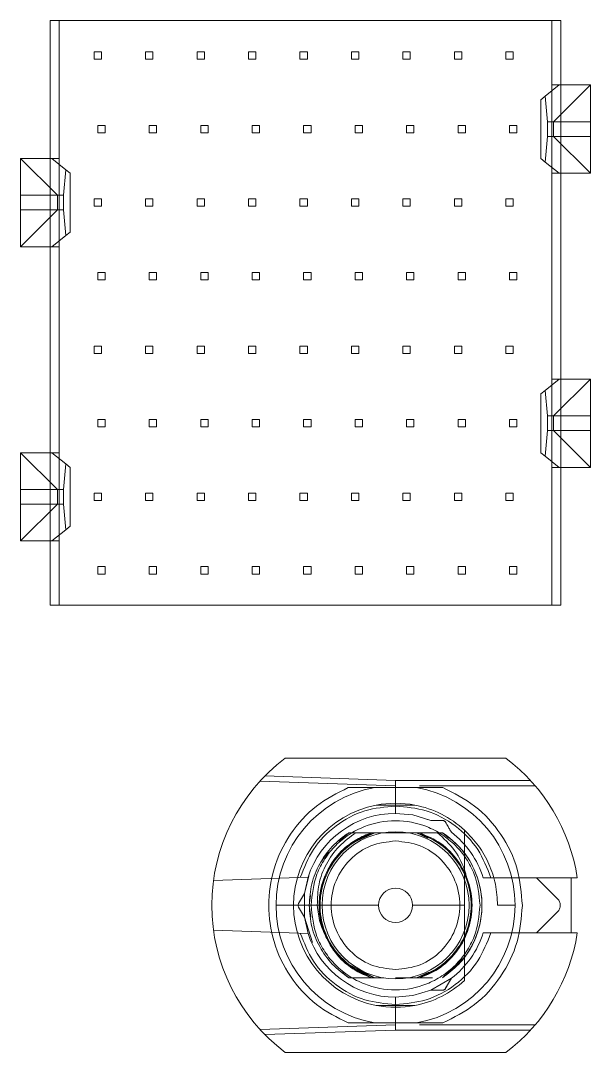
# Model space of a CAD drawing. Header units: millimetres. Extents: x -84 to 500, y -79 to 331.
# Drawn here: x 51.14 to 66.64, y 102.2 to 130.26 of the extents above; entities that cross this region are included whole.
import ezdxf
from ezdxf.lldxf.tags import DXFTag

# ---------------------------------------------------------------- set-up
doc = ezdxf.new("R2010")
doc.units = ezdxf.units.MM
tags = doc.linetypes.add('HIDDEN', pattern=[1.905, 1.27, -0.635]).pattern_tags.tags
tags[6:7] = [DXFTag(74, 4), DXFTag(75, 0), DXFTag(340, '0'), DXFTag(46, 1.0), DXFTag(50, 0.0), DXFTag(44, 0.0), DXFTag(45, 0.0)]
tags[4:5] = [DXFTag(74, 4), DXFTag(75, 0), DXFTag(340, '0'), DXFTag(46, 1.0), DXFTag(50, 0.0), DXFTag(44, 0.0), DXFTag(45, 0.0)]

msp = doc.modelspace()

# ---------------------------------------------------------------- linework, layer by layer
at = {"color": 7, "linetype": 'Continuous', "lineweight": 15}
for p, q in [((51.94, 130.26), (51.94, 126.51)), ((52.19, 130.26), (51.94, 130.26)), ((52.19, 130.26), (52.19, 126.51)), ((65.59, 130.26), (52.19, 130.26)), ((65.59, 128.51), (65.59, 130.26)), ((65.84, 130.26), (65.59, 130.26)), ((65.84, 130.26), (65.84, 128.51)), ((65.79, 128.51), (65.409, 128.205)), ((65.59, 128.51), (65.79, 128.51)), ((66.64, 128.51), (65.64, 127.51)), ((65.79, 128.51), (66.64, 128.51)), ((66.64, 128.51), (66.64, 127.51)), ((65.29, 128.11), (65.409, 128.205)), ((65.29, 126.51), (65.29, 128.11)), ((65.409, 128.205), (65.47, 127.51)), ((65.47, 127.51), (65.47, 127.11)), ((65.64, 127.51), (65.47, 127.51)), ((65.64, 127.11), (65.64, 127.51)), ((66.64, 127.51), (65.64, 127.51)), ((66.64, 127.51), (66.64, 127.11)), ((65.47, 127.11), (65.409, 126.415)), ((65.47, 127.11), (65.64, 127.11)), ((65.64, 127.11), (66.64, 126.11)), ((65.64, 127.11), (66.64, 127.11)), ((66.64, 127.11), (66.64, 126.11)), ((51.14, 126.51), (51.99, 126.51)), ((52.14, 125.51), (51.14, 126.51)), ((51.14, 125.51), (51.14, 126.51)), ((52.371, 126.205), (51.99, 126.51)), ((51.99, 126.51), (52.19, 126.51)), ((65.409, 126.415), (65.29, 126.51)), ((65.409, 126.415), (65.79, 126.11)), ((52.31, 125.51), (52.371, 126.205)), ((52.371, 126.205), (52.49, 126.11)), ((52.49, 126.11), (52.49, 124.51)), ((65.59, 120.51), (65.59, 126.11)), ((65.79, 126.11), (65.59, 126.11)), ((66.64, 126.11), (65.79, 126.11)), ((65.84, 126.11), (65.84, 120.51)), ((51.14, 125.11), (51.14, 125.51)), ((52.14, 125.51), (51.14, 125.51)), ((52.14, 125.51), (52.14, 125.11)), ((52.31, 125.51), (52.14, 125.51)), ((52.31, 125.11), (52.31, 125.51)), ((51.14, 124.11), (52.14, 125.11)), ((51.14, 125.11), (52.14, 125.11)), ((51.14, 124.11), (51.14, 125.11)), ((52.14, 125.11), (52.31, 125.11)), ((52.371, 124.415), (52.31, 125.11)), ((52.371, 124.415), (51.99, 124.11)), ((52.49, 124.51), (52.371, 124.415)), ((51.99, 124.11), (51.14, 124.11)), ((51.94, 118.51), (51.94, 124.11)), ((52.19, 124.11), (51.99, 124.11)), ((52.19, 124.11), (52.19, 118.51)), ((65.79, 120.51), (65.409, 120.205)), ((65.59, 120.51), (65.79, 120.51)), ((66.64, 120.51), (65.64, 119.51)), ((65.79, 120.51), (66.64, 120.51)), ((66.64, 120.51), (66.64, 119.51)), ((65.29, 120.11), (65.409, 120.205)), ((65.29, 118.51), (65.29, 120.11)), ((65.409, 120.205), (65.47, 119.51)), ((65.47, 119.51), (65.47, 119.11)), ((65.64, 119.51), (65.47, 119.51)), ((65.64, 119.11), (65.64, 119.51)), ((66.64, 119.51), (65.64, 119.51)), ((66.64, 119.51), (66.64, 119.11)), ((65.47, 119.11), (65.409, 118.415)), ((65.47, 119.11), (65.64, 119.11)), ((65.64, 119.11), (66.64, 119.11)), ((65.64, 119.11), (66.64, 118.11)), ((66.64, 119.11), (66.64, 118.11)), ((52.14, 117.51), (51.14, 118.51)), ((51.14, 117.51), (51.14, 118.51)), ((51.14, 118.51), (51.99, 118.51)), ((51.99, 118.51), (52.371, 118.205)), ((51.99, 118.51), (52.19, 118.51)), ((65.409, 118.415), (65.29, 118.51)), ((65.79, 118.11), (65.409, 118.415)), ((52.31, 117.51), (52.371, 118.205)), ((52.371, 118.205), (52.49, 118.11)), ((52.49, 118.11), (52.49, 116.51)), ((65.59, 114.36), (65.59, 118.11)), ((65.79, 118.11), (65.59, 118.11)), ((66.64, 118.11), (65.79, 118.11)), ((65.84, 118.11), (65.84, 114.36)), ((51.14, 117.11), (51.14, 117.51)), ((52.14, 117.51), (51.14, 117.51)), ((52.31, 117.51), (52.14, 117.51)), ((52.14, 117.51), (52.14, 117.11)), ((52.31, 117.11), (52.31, 117.51)), ((51.14, 116.11), (52.14, 117.11)), ((51.14, 116.11), (51.14, 117.11)), ((51.14, 117.11), (52.14, 117.11)), ((52.14, 117.11), (52.31, 117.11)), ((52.371, 116.415), (52.31, 117.11)), ((52.49, 116.51), (52.371, 116.415)), ((51.99, 116.11), (52.371, 116.415)), ((51.99, 116.11), (51.14, 116.11)), ((51.94, 114.36), (51.94, 116.11)), ((52.19, 116.11), (51.99, 116.11)), ((52.19, 116.11), (52.19, 114.36)), ((51.94, 114.36), (52.19, 114.36)), ((52.19, 114.36), (65.59, 114.36)), ((65.84, 114.36), (65.59, 114.36)), ((64.34, 110.2), (58.34, 110.2)), ((66.283, 106.95), (66.115, 106.95)), ((66.115, 105.45), (66.115, 106.95)), ((58.565, 106.2), (58.09, 106.2)), ((58.565, 106.2), (60.875, 106.2)), ((61.805, 106.2), (63.215, 106.2)), ((64.59, 106.2), (64.115, 106.2)), ((66.283, 105.45), (66.115, 105.45)), ((58.34, 102.2), (64.34, 102.2))]:
    msp.add_line(p, q, dxfattribs=at)
at = {"color": 7, "linetype": 'HIDDEN', "lineweight": 0}
for p, q in [((53.14, 129.41), (53.14, 129.21)), ((53.14, 129.41), (53.34, 129.41)), ((53.34, 129.41), (53.34, 129.21)), ((54.54, 129.41), (54.54, 129.21)), ((54.54, 129.41), (54.74, 129.41)), ((54.74, 129.41), (54.74, 129.21)), ((55.94, 129.41), (55.94, 129.21)), ((55.94, 129.41), (56.14, 129.41)), ((56.14, 129.41), (56.14, 129.21)), ((57.34, 129.41), (57.34, 129.21)), ((57.34, 129.41), (57.54, 129.41)), ((57.54, 129.41), (57.54, 129.21)), ((58.74, 129.41), (58.74, 129.21)), ((58.74, 129.41), (58.94, 129.41)), ((58.94, 129.41), (58.94, 129.21)), ((60.14, 129.41), (60.14, 129.21)), ((60.14, 129.41), (60.34, 129.41)), ((60.34, 129.41), (60.34, 129.21)), ((61.54, 129.41), (61.54, 129.21)), ((61.54, 129.41), (61.74, 129.41)), ((61.74, 129.41), (61.74, 129.21)), ((62.94, 129.41), (62.94, 129.21)), ((62.94, 129.41), (63.14, 129.41)), ((63.14, 129.41), (63.14, 129.21)), ((64.34, 129.41), (64.54, 129.41)), ((64.34, 129.41), (64.34, 129.21)), ((64.54, 129.41), (64.54, 129.21)), ((53.34, 129.21), (53.14, 129.21)), ((54.74, 129.21), (54.54, 129.21)), ((56.14, 129.21), (55.94, 129.21)), ((57.54, 129.21), (57.34, 129.21)), ((58.94, 129.21), (58.74, 129.21)), ((60.34, 129.21), (60.14, 129.21)), ((61.74, 129.21), (61.54, 129.21)), ((63.14, 129.21), (62.94, 129.21)), ((64.54, 129.21), (64.34, 129.21)), ((65.59, 126.11), (65.59, 128.51)), ((65.84, 128.51), (65.84, 126.11)), ((53.24, 127.21), (53.24, 127.41)), ((53.24, 127.41), (53.44, 127.41)), ((53.44, 127.41), (53.44, 127.21)), ((54.64, 127.21), (54.64, 127.41)), ((54.64, 127.41), (54.84, 127.41)), ((54.84, 127.41), (54.84, 127.21)), ((56.04, 127.41), (56.24, 127.41)), ((56.04, 127.21), (56.04, 127.41)), ((56.24, 127.41), (56.24, 127.21)), ((57.44, 127.41), (57.64, 127.41)), ((57.44, 127.21), (57.44, 127.41)), ((57.64, 127.41), (57.64, 127.21)), ((58.84, 127.21), (58.84, 127.41)), ((58.84, 127.41), (59.04, 127.41)), ((59.04, 127.41), (59.04, 127.21)), ((60.24, 127.21), (60.24, 127.41)), ((60.24, 127.41), (60.44, 127.41)), ((60.44, 127.41), (60.44, 127.21)), ((61.64, 127.41), (61.84, 127.41)), ((61.64, 127.21), (61.64, 127.41)), ((61.84, 127.41), (61.84, 127.21)), ((63.04, 127.21), (63.04, 127.41)), ((63.04, 127.41), (63.24, 127.41)), ((63.24, 127.41), (63.24, 127.21)), ((64.44, 127.41), (64.64, 127.41)), ((64.44, 127.21), (64.44, 127.41)), ((64.64, 127.41), (64.64, 127.21)), ((53.24, 127.21), (53.44, 127.21)), ((54.64, 127.21), (54.84, 127.21)), ((56.04, 127.21), (56.24, 127.21)), ((57.44, 127.21), (57.64, 127.21)), ((58.84, 127.21), (59.04, 127.21)), ((60.24, 127.21), (60.44, 127.21)), ((61.64, 127.21), (61.84, 127.21)), ((63.04, 127.21), (63.24, 127.21)), ((64.44, 127.21), (64.64, 127.21)), ((51.94, 124.11), (51.94, 126.51)), ((52.19, 124.11), (52.19, 126.51)), ((53.14, 125.41), (53.34, 125.41)), ((53.14, 125.41), (53.14, 125.21)), ((53.34, 125.21), (53.14, 125.21)), ((53.34, 125.41), (53.34, 125.21)), ((54.54, 125.41), (54.54, 125.21)), ((54.54, 125.41), (54.74, 125.41)), ((54.74, 125.21), (54.54, 125.21)), ((54.74, 125.41), (54.74, 125.21)), ((55.94, 125.41), (55.94, 125.21)), ((55.94, 125.41), (56.14, 125.41)), ((56.14, 125.21), (55.94, 125.21)), ((56.14, 125.41), (56.14, 125.21)), ((57.34, 125.41), (57.34, 125.21)), ((57.34, 125.41), (57.54, 125.41)), ((57.54, 125.21), (57.34, 125.21)), ((57.54, 125.41), (57.54, 125.21)), ((58.74, 125.41), (58.74, 125.21)), ((58.74, 125.41), (58.94, 125.41)), ((58.94, 125.21), (58.74, 125.21)), ((58.94, 125.41), (58.94, 125.21)), ((60.14, 125.41), (60.14, 125.21)), ((60.14, 125.41), (60.34, 125.41)), ((60.34, 125.21), (60.14, 125.21)), ((60.34, 125.41), (60.34, 125.21)), ((61.54, 125.41), (61.54, 125.21)), ((61.54, 125.41), (61.74, 125.41)), ((61.74, 125.21), (61.54, 125.21)), ((61.74, 125.41), (61.74, 125.21)), ((62.94, 125.41), (62.94, 125.21)), ((62.94, 125.41), (63.14, 125.41)), ((63.14, 125.21), (62.94, 125.21)), ((63.14, 125.41), (63.14, 125.21)), ((64.34, 125.41), (64.54, 125.41)), ((64.34, 125.41), (64.34, 125.21)), ((64.54, 125.21), (64.34, 125.21)), ((64.54, 125.41), (64.54, 125.21)), ((53.24, 123.41), (53.44, 123.41)), ((53.24, 123.21), (53.24, 123.41)), ((53.24, 123.21), (53.44, 123.21)), ((53.44, 123.41), (53.44, 123.21)), ((54.64, 123.21), (54.64, 123.41)), ((54.64, 123.41), (54.84, 123.41)), ((54.64, 123.21), (54.84, 123.21)), ((54.84, 123.41), (54.84, 123.21)), ((56.04, 123.41), (56.24, 123.41)), ((56.04, 123.21), (56.04, 123.41)), ((56.04, 123.21), (56.24, 123.21)), ((56.24, 123.41), (56.24, 123.21)), ((57.44, 123.21), (57.44, 123.41)), ((57.44, 123.41), (57.64, 123.41)), ((57.44, 123.21), (57.64, 123.21)), ((57.64, 123.41), (57.64, 123.21)), ((58.84, 123.21), (58.84, 123.41)), ((58.84, 123.41), (59.04, 123.41)), ((58.84, 123.21), (59.04, 123.21)), ((59.04, 123.41), (59.04, 123.21)), ((60.24, 123.41), (60.44, 123.41)), ((60.24, 123.21), (60.24, 123.41)), ((60.24, 123.21), (60.44, 123.21)), ((60.44, 123.41), (60.44, 123.21)), ((61.64, 123.41), (61.84, 123.41)), ((61.64, 123.21), (61.64, 123.41)), ((61.64, 123.21), (61.84, 123.21)), ((61.84, 123.41), (61.84, 123.21)), ((63.04, 123.41), (63.24, 123.41)), ((63.04, 123.21), (63.04, 123.41)), ((63.04, 123.21), (63.24, 123.21)), ((63.24, 123.41), (63.24, 123.21)), ((64.44, 123.21), (64.44, 123.41)), ((64.44, 123.41), (64.64, 123.41)), ((64.44, 123.21), (64.64, 123.21)), ((64.64, 123.41), (64.64, 123.21)), ((53.14, 121.41), (53.34, 121.41)), ((53.14, 121.41), (53.14, 121.21)), ((53.34, 121.41), (53.34, 121.21)), ((54.54, 121.41), (54.74, 121.41)), ((54.54, 121.41), (54.54, 121.21)), ((54.74, 121.41), (54.74, 121.21)), ((55.94, 121.41), (56.14, 121.41)), ((55.94, 121.41), (55.94, 121.21)), ((56.14, 121.41), (56.14, 121.21)), ((57.34, 121.41), (57.34, 121.21)), ((57.34, 121.41), (57.54, 121.41)), ((57.54, 121.41), (57.54, 121.21)), ((58.74, 121.41), (58.94, 121.41)), ((58.74, 121.41), (58.74, 121.21)), ((58.94, 121.41), (58.94, 121.21)), ((60.14, 121.41), (60.14, 121.21)), ((60.14, 121.41), (60.34, 121.41)), ((60.34, 121.41), (60.34, 121.21)), ((61.54, 121.41), (61.74, 121.41)), ((61.54, 121.41), (61.54, 121.21)), ((61.74, 121.41), (61.74, 121.21)), ((62.94, 121.41), (63.14, 121.41)), ((62.94, 121.41), (62.94, 121.21)), ((63.14, 121.41), (63.14, 121.21)), ((64.34, 121.41), (64.54, 121.41)), ((64.34, 121.41), (64.34, 121.21)), ((64.54, 121.41), (64.54, 121.21)), ((53.34, 121.21), (53.14, 121.21)), ((54.74, 121.21), (54.54, 121.21)), ((56.14, 121.21), (55.94, 121.21)), ((57.54, 121.21), (57.34, 121.21)), ((58.94, 121.21), (58.74, 121.21)), ((60.34, 121.21), (60.14, 121.21)), ((61.74, 121.21), (61.54, 121.21)), ((63.14, 121.21), (62.94, 121.21)), ((64.54, 121.21), (64.34, 121.21)), ((65.59, 118.11), (65.59, 120.51)), ((65.84, 120.51), (65.84, 118.11)), ((53.24, 119.21), (53.24, 119.41)), ((53.24, 119.41), (53.44, 119.41)), ((53.44, 119.41), (53.44, 119.21)), ((54.64, 119.21), (54.64, 119.41)), ((54.64, 119.41), (54.84, 119.41)), ((54.84, 119.41), (54.84, 119.21)), ((56.04, 119.21), (56.04, 119.41)), ((56.04, 119.41), (56.24, 119.41)), ((56.24, 119.41), (56.24, 119.21)), ((57.44, 119.21), (57.44, 119.41)), ((57.44, 119.41), (57.64, 119.41)), ((57.64, 119.41), (57.64, 119.21)), ((58.84, 119.21), (58.84, 119.41)), ((58.84, 119.41), (59.04, 119.41)), ((59.04, 119.41), (59.04, 119.21)), ((60.24, 119.21), (60.24, 119.41)), ((60.24, 119.41), (60.44, 119.41)), ((60.44, 119.41), (60.44, 119.21)), ((61.64, 119.21), (61.64, 119.41)), ((61.64, 119.41), (61.84, 119.41)), ((61.84, 119.41), (61.84, 119.21)), ((63.04, 119.21), (63.04, 119.41)), ((63.04, 119.41), (63.24, 119.41)), ((63.24, 119.41), (63.24, 119.21)), ((64.44, 119.21), (64.44, 119.41)), ((64.44, 119.41), (64.64, 119.41)), ((64.64, 119.41), (64.64, 119.21)), ((53.24, 119.21), (53.44, 119.21)), ((54.64, 119.21), (54.84, 119.21)), ((56.04, 119.21), (56.24, 119.21)), ((57.44, 119.21), (57.64, 119.21)), ((58.84, 119.21), (59.04, 119.21)), ((60.24, 119.21), (60.44, 119.21)), ((61.64, 119.21), (61.84, 119.21)), ((63.04, 119.21), (63.24, 119.21)), ((64.44, 119.21), (64.64, 119.21)), ((51.94, 116.11), (51.94, 118.51)), ((52.19, 116.11), (52.19, 118.51)), ((53.14, 117.41), (53.34, 117.41)), ((53.14, 117.41), (53.14, 117.21)), ((53.34, 117.41), (53.34, 117.21)), ((54.54, 117.41), (54.54, 117.21)), ((54.54, 117.41), (54.74, 117.41)), ((54.74, 117.41), (54.74, 117.21)), ((55.94, 117.41), (55.94, 117.21)), ((55.94, 117.41), (56.14, 117.41)), ((56.14, 117.41), (56.14, 117.21)), ((57.34, 117.41), (57.34, 117.21)), ((57.34, 117.41), (57.54, 117.41)), ((57.54, 117.41), (57.54, 117.21)), ((58.74, 117.41), (58.74, 117.21)), ((58.74, 117.41), (58.94, 117.41)), ((58.94, 117.41), (58.94, 117.21)), ((60.14, 117.41), (60.14, 117.21)), ((60.14, 117.41), (60.34, 117.41)), ((60.34, 117.41), (60.34, 117.21)), ((61.54, 117.41), (61.54, 117.21)), ((61.54, 117.41), (61.74, 117.41)), ((61.74, 117.41), (61.74, 117.21)), ((62.94, 117.41), (62.94, 117.21)), ((62.94, 117.41), (63.14, 117.41)), ((63.14, 117.41), (63.14, 117.21)), ((64.34, 117.41), (64.34, 117.21)), ((64.34, 117.41), (64.54, 117.41)), ((64.54, 117.41), (64.54, 117.21)), ((53.34, 117.21), (53.14, 117.21)), ((54.74, 117.21), (54.54, 117.21)), ((56.14, 117.21), (55.94, 117.21)), ((57.54, 117.21), (57.34, 117.21)), ((58.94, 117.21), (58.74, 117.21)), ((60.34, 117.21), (60.14, 117.21)), ((61.74, 117.21), (61.54, 117.21)), ((63.14, 117.21), (62.94, 117.21)), ((64.54, 117.21), (64.34, 117.21)), ((53.24, 115.21), (53.24, 115.41)), ((53.24, 115.41), (53.44, 115.41)), ((53.44, 115.41), (53.44, 115.21)), ((54.64, 115.21), (54.64, 115.41)), ((54.64, 115.41), (54.84, 115.41)), ((54.84, 115.41), (54.84, 115.21)), ((56.04, 115.41), (56.24, 115.41)), ((56.04, 115.21), (56.04, 115.41)), ((56.24, 115.41), (56.24, 115.21)), ((57.44, 115.41), (57.64, 115.41)), ((57.44, 115.21), (57.44, 115.41)), ((57.64, 115.41), (57.64, 115.21)), ((58.84, 115.21), (58.84, 115.41)), ((58.84, 115.41), (59.04, 115.41)), ((59.04, 115.41), (59.04, 115.21)), ((60.24, 115.41), (60.44, 115.41)), ((60.24, 115.21), (60.24, 115.41)), ((60.44, 115.41), (60.44, 115.21)), ((61.64, 115.41), (61.84, 115.41)), ((61.64, 115.21), (61.64, 115.41)), ((61.84, 115.41), (61.84, 115.21)), ((63.04, 115.21), (63.04, 115.41)), ((63.04, 115.41), (63.24, 115.41)), ((63.24, 115.41), (63.24, 115.21)), ((64.44, 115.41), (64.64, 115.41)), ((64.44, 115.21), (64.44, 115.41)), ((64.64, 115.41), (64.64, 115.21)), ((53.24, 115.21), (53.44, 115.21)), ((54.64, 115.21), (54.84, 115.21)), ((56.04, 115.21), (56.24, 115.21)), ((57.44, 115.21), (57.64, 115.21)), ((58.84, 115.21), (59.04, 115.21)), ((60.24, 115.21), (60.44, 115.21)), ((61.64, 115.21), (61.84, 115.21)), ((63.04, 115.21), (63.24, 115.21)), ((64.44, 115.21), (64.64, 115.21)), ((57.787, 109.718), (61.34, 109.594)), ((61.34, 109.45), (57.654, 109.579)), ((61.34, 109.45), (61.34, 109.594)), ((61.34, 109.594), (65.011, 109.594)), ((61.34, 109.45), (61.34, 108.9)), ((65.14, 109.45), (61.99, 109.45)), ((61.34, 108.7), (61.34, 108.9)), ((62.3, 108.508), (62.098, 108.566)), ((62.3, 108.508), (62.615, 108.508)), ((60.066, 108.175), (59.793, 107.946)), ((60.689, 108.175), (60.066, 108.175)), ((60.689, 108.175), (60.177, 107.912)), ((60.217, 107.913), (60.774, 108.175)), ((60.774, 108.175), (60.217, 107.913)), ((60.217, 107.913), (60.774, 108.175)), ((60.774, 108.175), (60.217, 107.913)), ((61.025, 108.175), (60.267, 108.175)), ((60.267, 108.175), (60.689, 108.175)), ((61.655, 108.175), (61.025, 108.175)), ((62.614, 108.175), (61.655, 108.175)), ((61.906, 108.175), (62.223, 108.025)), ((62.219, 108.027), (61.906, 108.175)), ((62.341, 108.175), (61.991, 108.175)), ((61.991, 108.175), (62.341, 108.175)), ((62.306, 108.013), (61.991, 108.175)), ((62.792, 108.026), (62.614, 108.175)), ((59.515, 107.657), (59.305, 107.375)), ((56.386, 106.875), (58.96, 106.965)), ((58.98, 107.001), (58.861, 106.523)), ((58.861, 106.523), (58.96, 106.965)), ((63.934, 106.95), (66.115, 106.95)), ((65.175, 106.95), (65.748, 106.377)), ((58.703, 106.25), (58.861, 106.523)), ((58.861, 106.523), (58.861, 105.877)), ((59.023, 106.465), (58.99, 106.2)), ((58.861, 105.877), (58.703, 106.15)), ((58.99, 106.2), (59.031, 105.876)), ((58.99, 106.2), (59.029, 105.89)), ((58.96, 105.435), (58.861, 105.877)), ((58.861, 105.877), (59.081, 105.189)), ((65.748, 106.023), (65.175, 105.45)), ((58.96, 105.435), (56.386, 105.525)), ((66.115, 105.45), (63.934, 105.45)), ((63.229, 104.802), (62.614, 104.225)), ((59.869, 104.39), (60.066, 104.225)), ((60.774, 104.225), (60.069, 104.586)), ((60.175, 104.489), (60.689, 104.225)), ((60.689, 104.225), (60.175, 104.489)), ((60.774, 104.225), (60.242, 104.476)), ((60.242, 104.476), (60.774, 104.225)), ((60.774, 104.225), (60.242, 104.476)), ((60.242, 104.476), (60.774, 104.225)), ((60.242, 104.455), (60.689, 104.225)), ((60.689, 104.225), (60.242, 104.455)), ((60.774, 104.225), (60.304, 104.447)), ((60.304, 104.447), (60.774, 104.225)), ((62.245, 104.385), (61.906, 104.225)), ((61.906, 104.225), (62.245, 104.385)), ((62.563, 104.519), (61.991, 104.225)), ((62.563, 104.519), (61.991, 104.225)), ((62.614, 104.225), (62.85, 104.423)), ((59.927, 104.342), (60.066, 104.225)), ((60.339, 104.225), (60.066, 104.225)), ((60.066, 104.225), (60.689, 104.225)), ((60.774, 104.225), (61.025, 104.225)), ((61.34, 104.225), (61.608, 104.225)), ((61.422, 104.225), (61.655, 104.225)), ((61.655, 104.225), (61.906, 104.225)), ((61.991, 104.225), (62.232, 104.349)), ((62.341, 104.225), (61.991, 104.225)), ((62.3, 103.892), (62.859, 104.214)), ((62.859, 104.214), (62.702, 103.942)), ((61.34, 103.5), (61.34, 103.7)), ((60.816, 103.475), (60.816, 103.475)), ((61.34, 103.5), (61.34, 102.95)), ((57.654, 102.821), (61.34, 102.95)), ((61.34, 102.806), (57.787, 102.682)), ((61.34, 102.95), (61.34, 102.806)), ((65.011, 102.806), (61.34, 102.806)), ((61.99, 102.95), (65.14, 102.95))]:
    msp.add_line(p, q, dxfattribs=at)
at = {"color": 7, "linetype": 'HIDDEN', "lineweight": 0, "flags": 128}
for points in [[(61.34, 108.7), (61.806, 108.656), (62.3, 108.508)], [(60.066, 108.175), (60.066, 108.175)], [(60.066, 108.175), (60.066, 108.175)], [(60.066, 108.175), (60.066, 108.175)], [(60.066, 108.175), (60.066, 108.175)], [(60.066, 108.175), (60.066, 108.175)], [(60.066, 108.175), (60.066, 108.175)], [(60.066, 108.175), (60.066, 108.175)], [(61.025, 108.175), (61.025, 108.175)], [(61.655, 108.175), (61.655, 108.175)], [(62.614, 108.175), (62.614, 108.175)], [(62.614, 108.175), (62.614, 108.175)], [(62.614, 108.175), (62.614, 108.175)], [(62.614, 108.175), (62.614, 108.175)], [(62.614, 108.175), (62.614, 108.175)], [(62.614, 108.175), (62.614, 108.175)], [(62.614, 108.175), (62.614, 108.175)], [(62.614, 108.175), (62.614, 108.175)], [(60.313, 107.979), (60.313, 107.979)], [(59.561, 107.227), (59.561, 107.227)], [(63.269, 106.976), (63.273, 106.947), (63.273, 106.939), (63.273, 106.937), (63.272, 106.936), (63.272, 106.936), (63.272, 106.936), (63.272, 106.936), (63.272, 106.936), (63.272, 106.936), (63.272, 106.936), (63.272, 106.936), (63.272, 106.936), (63.273, 106.936), (63.273, 106.936), (63.273, 106.936), (63.273, 106.936), (63.273, 106.936), (63.273, 106.936), (63.273, 106.936), (63.272, 106.936), (63.272, 106.936), (63.272, 106.936), (63.272, 106.936), (63.272, 106.936), (63.272, 106.936), (63.272, 106.936), (63.272, 106.936), (63.272, 106.936), (63.271, 106.936), (63.271, 106.936), (63.268, 106.939), (63.204, 107.069), (63.117, 107.232)], [(60.066, 104.225), (60.066, 104.225)], [(60.774, 104.225), (60.774, 104.225)], [(60.774, 104.225), (60.774, 104.225)], [(60.774, 104.225), (60.774, 104.225)], [(60.774, 104.225), (60.774, 104.225)], [(60.774, 104.225), (60.774, 104.225)], [(60.774, 104.225), (60.774, 104.225)], [(60.774, 104.225), (60.774, 104.225)], [(60.774, 104.225), (60.774, 104.225)], [(61.906, 104.225), (61.906, 104.225)], [(61.906, 104.225), (61.906, 104.225)], [(61.906, 104.225), (61.906, 104.225)], [(61.906, 104.225), (61.906, 104.225)], [(61.906, 104.225), (61.906, 104.225)], [(62.614, 104.225), (62.614, 104.225)], [(62.3, 103.892), (61.806, 103.744), (61.332, 103.7)]]:
    msp.add_lwpolyline(points, dxfattribs=at)
at = {"color": 7, "linetype": 'HIDDEN', "lineweight": 0}
msp.add_circle((61.34, 106.2), 2, dxfattribs=at)
at = {"color": 7, "linetype": 'Continuous', "lineweight": 15}
for radius, start, end in [(5, 126.8699, 233.1301), (5, 8.6269, 53.1301), (3.25, 100.0633, 180), (3.25, 0, 79.9367), (2.775, 100.8929, 180), (2.775, 79.1067, 100.8938), (2.775, 47.4934, 79.1071), (0.465, 0, 180), (3.25, 180, 259.9367), (2.775, 180, 259.1071), (0.465, 180, 0), (3.25, 280.0633, 0), (5, 306.8699, 351.3731), (2.775, 280.8932, 312.5066), (2.775, 259.1068, 280.8929)]:
    msp.add_arc((61.34, 106.2), radius, start, end, dxfattribs=at)
at = {"color": 7, "linetype": 'HIDDEN', "lineweight": 0}
for radius, start, end in [(2.5, 90, 162.1843), (2.35, 323.5058, 57.1851), (2.5, 17.4576, 52.5798), (2.5, 197.8157, 270), (2.5, 307.4202, 342.5424)]:
    msp.add_arc((61.34, 106.2), radius, start, end, dxfattribs=at)
at = {"color": 7, "linetype": 'Continuous', "lineweight": 15}
for points, knots in [([(60.051, 103), (59.752, 103.151), (59.14, 103.46), (58.438, 104.243), (57.989, 105.183), (57.841, 106.2), (57.989, 107.217), (58.438, 108.157), (59.14, 108.94), (59.752, 109.249), (60.051, 109.4)], [0, 0, 0, 0, 0.122204, 0.25, 0.377796, 0.5, 0.622204, 0.75, 0.877796, 1, 1, 1, 1]), ([(60.772, 109.4), (60.772, 109.4), (60.77, 109.4), (60.759, 109.4), (60.715, 109.4), (60.519, 109.4), (60.285, 109.4), (60.089, 109.4), (60.051, 109.4)], [0, 0, 0, 0, 0.016929, 0.039301, 0.081695, 0.236198, 0.852157, 1, 1, 1, 1]), ([(61.908, 109.4), (61.732, 109.4), (61.38, 109.4), (60.986, 109.4), (60.794, 109.4), (60.772, 109.4)], [0, 0, 0, 0, 0.4691002, 0.9396132, 1, 1, 1, 1]), ([(62.629, 109.4), (62.495, 109.4), (62.321, 109.4), (62.127, 109.4), (62.046, 109.4), (61.992, 109.4), (61.953, 109.4), (61.926, 109.4), (61.912, 109.4), (61.908, 109.4), (61.908, 109.4), (61.908, 109.4)], [0, 0, 0, 0, 0.52193, 0.674707, 0.779637, 0.851731, 0.901665, 0.954566, 0.975881, 0.993094, 1, 1, 1, 1]), ([(62.629, 109.4), (62.929, 109.249), (63.542, 108.94), (64.24, 108.155), (64.706, 107.213), (64.762, 106.529), (64.79, 106.194)], [0, 0, 0, 0, 0.24439, 0.5, 0.75561, 1, 1, 1, 1]), ([(61.864, 108.925), (61.574, 108.925), (61.221, 108.925), (60.877, 108.925), (60.816, 108.925)], [0, 0, 0, 0, 0.821497, 1, 1, 1, 1]), ([(63.215, 106.2), (63.215, 106.395), (63.215, 106.899), (63.215, 107.581), (63.215, 108.03), (63.215, 108.246)], [0, 0, 0, 0, 0.246526, 0.63814, 1, 1, 1, 1]), ([(64.115, 106.2), (64.104, 106.392), (64.081, 106.775), (63.896, 107.324), (63.616, 107.832), (63.349, 108.108), (63.215, 108.246)], [0, 0, 0, 0, 0.25, 0.5, 0.75, 1, 1, 1, 1]), ([(64.79, 106.194), (64.761, 105.86), (64.703, 105.178), (64.237, 104.241), (63.54, 103.459), (62.928, 103.151), (62.629, 103)], [0, 0, 0, 0, 0.244424, 0.5, 0.755576, 1, 1, 1, 1]), ([(63.215, 104.154), (63.215, 104.592), (63.215, 105.195), (63.215, 105.984), (63.215, 106.2)], [0, 0, 0, 0, 0.725757, 1, 1, 1, 1]), ([(60.816, 103.475), (61.106, 103.475), (61.459, 103.475), (61.803, 103.475), (61.864, 103.475)], [0, 0, 0, 0, 0.821486, 1, 1, 1, 1]), ([(60.772, 103), (60.772, 103), (60.77, 103), (60.759, 103), (60.715, 103), (60.519, 103), (60.285, 103), (60.089, 103), (60.051, 103)], [0, 0, 0, 0, 0.0169294, 0.0393005, 0.081695, 0.2361978, 0.8521567, 1, 1, 1, 1]), ([(61.908, 103), (61.732, 103), (61.38, 103), (60.986, 103), (60.794, 103), (60.772, 103)], [0, 0, 0, 0, 0.4691, 0.939613, 1, 1, 1, 1]), ([(62.629, 103), (62.495, 103), (62.321, 103), (62.127, 103), (62.046, 103), (61.992, 103), (61.953, 103), (61.926, 103), (61.912, 103), (61.908, 103), (61.908, 103), (61.908, 103)], [0, 0, 0, 0, 0.5219302, 0.6747067, 0.7796367, 0.8517307, 0.9016652, 0.9545658, 0.9758811, 0.9930943, 1, 1, 1, 1])]:
    msp.add_open_spline(points, degree=3, knots=knots, dxfattribs=at)
at = {"color": 7, "linetype": 'HIDDEN', "lineweight": 0}
for points, knots in [([(61.34, 108.9), (61.058, 108.874), (60.479, 108.822), (59.694, 108.396), (59.065, 107.762), (58.852, 107.221), (58.748, 106.958)], [0, 0, 0, 0, 0.243423, 0.5, 0.756577, 1, 1, 1, 1]), ([(61.34, 108.9), (61.623, 108.874), (62.203, 108.821), (62.989, 108.393), (63.618, 107.757), (63.83, 107.214), (63.934, 106.95)], [0, 0, 0, 0, 0.243392, 0.5, 0.756608, 1, 1, 1, 1]), ([(59.04, 106.2), (59.071, 106.489), (59.119, 106.936), (59.405, 107.472), (59.702, 107.837), (60.068, 108.136), (60.604, 108.414), (61.34, 108.556), (62.076, 108.414), (62.612, 108.137), (62.978, 107.838), (63.275, 107.472), (63.561, 106.936), (63.609, 106.489), (63.64, 106.2)], [0, 0, 0, 0, 0.119721, 0.184824, 0.25, 0.315102, 0.380279, 0.5, 0.619721, 0.684824, 0.75, 0.815102, 0.880279, 1, 1, 1, 1]), ([(62.615, 108.508), (62.533, 108.508), (62.425, 108.508), (62.328, 108.508), (62.303, 108.508), (62.301, 108.508), (62.3, 108.508)], [0, 0, 0, 0, 0.638677, 0.843739, 0.924999, 1, 1, 1, 1]), ([(62.615, 108.508), (62.624, 108.508), (62.641, 108.506), (62.666, 108.496), (62.687, 108.48), (62.697, 108.466), (62.702, 108.458)], [0, 0, 0, 0, 0.250801, 0.5, 0.7492, 1, 1, 1, 1]), ([(62.702, 108.458), (62.698, 108.465), (62.692, 108.474), (62.678, 108.486), (62.671, 108.491), (62.666, 108.495), (62.66, 108.498), (62.651, 108.502), (62.633, 108.508), (62.623, 108.508), (62.615, 108.508)], [0, 0, 0, 0, 0.300148, 0.406676, 0.452606, 0.495873, 0.540099, 0.586724, 0.694539, 1, 1, 1, 1]), ([(62.859, 108.186), (62.859, 108.187), (62.857, 108.189), (62.845, 108.21), (62.815, 108.262), (62.765, 108.349), (62.724, 108.42), (62.702, 108.458)], [0, 0, 0, 0, 0.074114, 0.154923, 0.35991, 0.65372, 1, 1, 1, 1]), ([(60.267, 108.175), (60.104, 108.058), (59.781, 107.825), (59.44, 107.332), (59.226, 106.781), (59.216, 106.393), (59.211, 106.2)], [0, 0, 0, 0, 0.255054, 0.506739, 0.755054, 1, 1, 1, 1]), ([(60.689, 108.175), (60.552, 108.12), (60.277, 108.011), (59.921, 107.741), (59.627, 107.407), (59.411, 107.018), (59.282, 106.592), (59.246, 106.149), (59.3, 105.706), (59.412, 105.432), (59.468, 105.295)], [0, 0, 0, 0, 0.125, 0.25, 0.375, 0.5, 0.625, 0.75, 0.875, 1, 1, 1, 1]), ([(60.689, 104.225), (60.489, 104.312), (60.089, 104.485), (59.628, 104.963), (59.329, 105.548), (59.226, 106.2), (59.329, 106.852), (59.628, 107.436), (60.089, 107.915), (60.489, 108.088), (60.689, 108.175)], [0, 0, 0, 0, 0.125, 0.25, 0.375, 0.5, 0.625, 0.75, 0.875, 1, 1, 1, 1]), ([(60.069, 104.586), (59.93, 104.714), (59.654, 104.97), (59.39, 105.479), (59.266, 106.033), (59.299, 106.601), (59.484, 107.14), (59.808, 107.605), (60.244, 107.976), (60.598, 108.109), (60.774, 108.175)], [0, 0, 0, 0, 0.125, 0.25, 0.375001, 0.500001, 0.625001, 0.750001, 0.875, 1, 1, 1, 1]), ([(60.774, 108.175), (60.567, 108.094), (60.153, 107.932), (59.671, 107.456), (59.357, 106.864), (59.25, 106.2), (59.357, 105.536), (59.671, 104.944), (60.153, 104.468), (60.567, 104.306), (60.774, 104.225)], [0, 0, 0, 0, 0.125, 0.2499999, 0.3749999, 0.5, 0.625, 0.7499999, 0.8749999, 1, 1, 1, 1]), ([(60.774, 108.175), (60.774, 108.175), (60.773, 108.175), (60.766, 108.175), (60.739, 108.175), (60.711, 108.175), (60.689, 108.175)], [0, 0, 0, 0, 0.068863, 0.145381, 0.344814, 1, 1, 1, 1]), ([(60.774, 108.175), (60.774, 108.175), (60.773, 108.175), (60.766, 108.175), (60.739, 108.175), (60.711, 108.175), (60.689, 108.175)], [0, 0, 0, 0, 0.068947, 0.145569, 0.345136, 1, 1, 1, 1]), ([(60.689, 108.175), (60.711, 108.175), (60.739, 108.175), (60.766, 108.175), (60.773, 108.175), (60.774, 108.175), (60.774, 108.175)], [0, 0, 0, 0, 0.6595874, 0.8554208, 0.9305688, 1, 1, 1, 1]), ([(61.991, 108.175), (61.969, 108.175), (61.941, 108.175), (61.914, 108.175), (61.907, 108.175), (61.906, 108.175), (61.906, 108.175)], [0, 0, 0, 0, 0.6593264, 0.8552765, 0.9305099, 1, 1, 1, 1]), ([(61.906, 108.175), (61.906, 108.175), (61.907, 108.175), (61.914, 108.175), (61.941, 108.175), (61.969, 108.175), (61.991, 108.175)], [0, 0, 0, 0, 0.06884, 0.145314, 0.344679, 1, 1, 1, 1]), ([(61.991, 108.175), (61.969, 108.175), (61.941, 108.175), (61.914, 108.175), (61.907, 108.175), (61.906, 108.175), (61.906, 108.175)], [0, 0, 0, 0, 0.659561, 0.855379, 0.930537, 1, 1, 1, 1]), ([(61.906, 108.175), (62.113, 108.094), (62.527, 107.932), (63.009, 107.456), (63.323, 106.864), (63.43, 106.2), (63.323, 105.536), (63.009, 104.944), (62.527, 104.468), (62.113, 104.306), (61.906, 104.225)], [0, 0, 0, 0, 0.1249999, 0.2499999, 0.375, 0.5000001, 0.625, 0.75, 0.8750001, 1, 1, 1, 1]), ([(61.906, 104.225), (62.113, 104.306), (62.527, 104.468), (63.009, 104.944), (63.323, 105.536), (63.43, 106.2), (63.323, 106.864), (63.009, 107.456), (62.527, 107.932), (62.113, 108.094), (61.906, 108.175)], [0, 0, 0, 0, 0.125, 0.25, 0.375, 0.5, 0.625, 0.75, 0.875, 1, 1, 1, 1]), ([(61.906, 108.175), (62.113, 108.094), (62.527, 107.932), (63.009, 107.456), (63.323, 106.864), (63.43, 106.2), (63.323, 105.536), (63.009, 104.944), (62.527, 104.468), (62.113, 104.306), (61.906, 104.225)], [0, 0, 0, 0, 0.125, 0.25, 0.375, 0.5, 0.625, 0.75, 0.875, 1, 1, 1, 1]), ([(61.906, 104.225), (62.113, 104.306), (62.527, 104.468), (63.009, 104.944), (63.323, 105.536), (63.43, 106.2), (63.323, 106.864), (63.009, 107.456), (62.527, 107.932), (62.113, 108.094), (61.906, 108.175)], [0, 0, 0, 0, 0.125, 0.25, 0.375, 0.5, 0.625, 0.75, 0.875, 1, 1, 1, 1]), ([(61.906, 108.175), (62.113, 108.094), (62.527, 107.932), (63.009, 107.456), (63.323, 106.864), (63.43, 106.2), (63.323, 105.536), (63.009, 104.944), (62.527, 104.468), (62.113, 104.306), (61.906, 104.225)], [0, 0, 0, 0, 0.125, 0.25, 0.375, 0.5, 0.625, 0.75, 0.875, 1, 1, 1, 1]), ([(61.906, 104.225), (62.113, 104.306), (62.527, 104.468), (63.009, 104.944), (63.323, 105.536), (63.43, 106.2), (63.323, 106.864), (63.009, 107.456), (62.527, 107.932), (62.113, 108.094), (61.906, 108.175)], [0, 0, 0, 0, 0.1250001, 0.2500002, 0.3750001, 0.5, 0.625, 0.7499999, 0.8749999, 1, 1, 1, 1]), ([(62.715, 104.67), (62.825, 104.769), (63.095, 105.013), (63.348, 105.552), (63.455, 106.199), (63.351, 106.852), (63.052, 107.436), (62.591, 107.915), (62.191, 108.088), (61.991, 108.175)], [0, 0, 0, 0, 0.101378, 0.251148, 0.400918, 0.550689, 0.700459, 0.85023, 1, 1, 1, 1]), ([(61.991, 108.175), (62.191, 108.088), (62.591, 107.915), (63.052, 107.436), (63.351, 106.852), (63.455, 106.199), (63.347, 105.553), (63.113, 105.04), (62.868, 104.816), (62.784, 104.739)], [0, 0, 0, 0, 0.153218, 0.306436, 0.459655, 0.612873, 0.766091, 0.919309, 1, 1, 1, 1]), ([(61.991, 104.225), (62.191, 104.312), (62.591, 104.485), (63.052, 104.963), (63.351, 105.548), (63.454, 106.2), (63.351, 106.852), (63.052, 107.436), (62.591, 107.915), (62.191, 108.088), (61.991, 108.175)], [0, 0, 0, 0, 0.125, 0.25, 0.375, 0.5, 0.625, 0.75, 0.875, 1, 1, 1, 1]), ([(61.991, 108.175), (62.191, 108.088), (62.591, 107.915), (63.052, 107.436), (63.351, 106.852), (63.455, 106.199), (63.348, 105.552), (63.093, 105.009), (62.818, 104.762), (62.705, 104.66)], [0, 0, 0, 0, 0.149287, 0.298575, 0.447862, 0.59715, 0.746437, 0.895724, 1, 1, 1, 1]), ([(63.025, 104.981), (63.136, 105.169), (63.358, 105.544), (63.452, 106.201), (63.352, 106.851), (63.052, 107.437), (62.591, 107.915), (62.191, 108.088), (61.991, 108.175)], [0, 0, 0, 0, 0.166667, 0.333333, 0.5, 0.666667, 0.833333, 1, 1, 1, 1]), ([(61.991, 108.175), (62.191, 108.088), (62.591, 107.915), (63.052, 107.436), (63.351, 106.852), (63.454, 106.199), (63.349, 105.551), (63.068, 104.969), (62.755, 104.692), (62.605, 104.56)], [0, 0, 0, 0, 0.1445634, 0.2891268, 0.4336901, 0.5782535, 0.7228168, 0.8673802, 1, 1, 1, 1]), ([(62.479, 108.175), (62.646, 108.022), (62.98, 107.717), (63.194, 107.264), (63.26, 107.012), (63.269, 106.976)], [0, 0, 0, 0, 0.461832, 0.924144, 1, 1, 1, 1]), ([(63.934, 106.95), (63.906, 106.95), (63.851, 106.95), (63.783, 106.95), (63.733, 106.95), (63.728, 106.95), (63.725, 106.95)], [0, 0, 0, 0, 0.25862, 0.513617, 0.75609, 1, 1, 1, 1]), ([(63.64, 106.2), (63.609, 105.911), (63.561, 105.464), (63.275, 104.928), (62.978, 104.563), (62.612, 104.264), (62.076, 103.986), (61.34, 103.844), (60.604, 103.986), (60.068, 104.263), (59.702, 104.562), (59.405, 104.928), (59.119, 105.464), (59.071, 105.911), (59.04, 106.2)], [0, 0, 0, 0, 0.1197215, 0.1848235, 0.25, 0.315102, 0.3802785, 0.5, 0.6197215, 0.6848235, 0.75, 0.815102, 0.8802785, 1, 1, 1, 1]), ([(59.468, 105.295), (59.4, 105.438), (59.263, 105.725), (59.228, 106.041), (59.211, 106.2)], [0, 0, 0, 0, 0.497063, 1, 1, 1, 1]), ([(58.748, 105.442), (58.852, 105.179), (59.065, 104.638), (59.694, 104.004), (60.479, 103.578), (61.058, 103.526), (61.34, 103.5)], [0, 0, 0, 0, 0.243423, 0.5, 0.756577, 1, 1, 1, 1]), ([(59.4, 105.483), (59.476, 105.31), (59.638, 104.938), (60.092, 104.486), (60.49, 104.312), (60.689, 104.225)], [0, 0, 0, 0, 0.302544, 0.651272, 1, 1, 1, 1]), ([(59.468, 105.295), (59.55, 105.161), (59.714, 104.894), (59.951, 104.689), (60.069, 104.586)], [0, 0, 0, 0, 0.502467, 1, 1, 1, 1]), ([(63.934, 105.45), (63.83, 105.186), (63.618, 104.643), (62.989, 104.007), (62.203, 103.579), (61.623, 103.526), (61.34, 103.5)], [0, 0, 0, 0, 0.2433924, 0.5, 0.7566076, 1, 1, 1, 1]), ([(63.934, 105.45), (63.906, 105.45), (63.851, 105.45), (63.783, 105.45), (63.734, 105.45), (63.728, 105.45), (63.725, 105.45)], [0, 0, 0, 0, 0.2581054, 0.5125954, 0.7555938, 1, 1, 1, 1]), ([(63.012, 104.963), (62.87, 104.801), (62.587, 104.475), (62.19, 104.308), (61.991, 104.225)], [0, 0, 0, 0, 0.5, 1, 1, 1, 1]), ([(62.675, 104.638), (62.767, 104.725), (62.875, 104.826), (62.979, 104.94), (63.001, 104.959), (63.008, 104.963), (63.01, 104.964), (63.011, 104.964), (63.012, 104.963), (63.012, 104.963)], [0, 0, 0, 0, 0.8053593, 0.9459667, 0.9826923, 0.9932326, 0.9969187, 0.9985022, 1, 1, 1, 1]), ([(60.689, 104.225), (60.485, 104.308), (60.141, 104.447), (59.897, 104.725), (59.797, 104.838)], [0, 0, 0, 0, 0.59211, 1, 1, 1, 1]), ([(62.784, 104.739), (62.715, 104.662), (62.5, 104.424), (62.197, 104.305), (61.991, 104.225)], [0, 0, 0, 0, 0.321279, 1, 1, 1, 1]), ([(61.906, 104.225), (62.045, 104.273), (62.324, 104.37), (62.558, 104.549), (62.675, 104.638)], [0, 0, 0, 0, 0.500001, 1, 1, 1, 1]), ([(60.774, 104.225), (60.774, 104.225), (60.773, 104.225), (60.766, 104.225), (60.739, 104.225), (60.711, 104.225), (60.689, 104.225)], [0, 0, 0, 0, 0.0688677, 0.1454157, 0.3449093, 1, 1, 1, 1]), ([(60.689, 104.225), (60.711, 104.225), (60.739, 104.225), (60.766, 104.225), (60.773, 104.225), (60.774, 104.225), (60.774, 104.225)], [0, 0, 0, 0, 0.659358, 0.855274, 0.930498, 1, 1, 1, 1]), ([(60.774, 104.225), (60.774, 104.225), (60.773, 104.225), (60.766, 104.225), (60.739, 104.225), (60.711, 104.225), (60.689, 104.225)], [0, 0, 0, 0, 0.068948, 0.145582, 0.345171, 1, 1, 1, 1]), ([(61.906, 104.225), (61.906, 104.225), (61.907, 104.225), (61.914, 104.225), (61.941, 104.225), (61.969, 104.225), (61.991, 104.225)], [0, 0, 0, 0, 0.068898, 0.145453, 0.344929, 1, 1, 1, 1]), ([(61.991, 104.225), (61.969, 104.225), (61.941, 104.225), (61.914, 104.225), (61.907, 104.225), (61.906, 104.225), (61.906, 104.225)], [0, 0, 0, 0, 0.659471, 0.855328, 0.930516, 1, 1, 1, 1]), ([(62.702, 103.942), (62.743, 104.013), (62.797, 104.107), (62.845, 104.19), (62.857, 104.211), (62.859, 104.213), (62.859, 104.214)], [0, 0, 0, 0, 0.638721, 0.843752, 0.925004, 1, 1, 1, 1]), ([(62.615, 103.892), (62.533, 103.892), (62.425, 103.892), (62.328, 103.892), (62.303, 103.892), (62.301, 103.892), (62.3, 103.892)], [0, 0, 0, 0, 0.6387178, 0.8437471, 0.9250006, 1, 1, 1, 1]), ([(62.702, 103.942), (62.697, 103.934), (62.687, 103.92), (62.666, 103.904), (62.641, 103.894), (62.624, 103.892), (62.615, 103.892)], [0, 0, 0, 0, 0.250801, 0.5, 0.7492, 1, 1, 1, 1]), ([(62.615, 103.892), (62.623, 103.892), (62.633, 103.892), (62.65, 103.898), (62.659, 103.902), (62.665, 103.905), (62.67, 103.908), (62.678, 103.914), (62.692, 103.926), (62.697, 103.935), (62.702, 103.942)], [0, 0, 0, 0, 0.300148, 0.406676, 0.452606, 0.495873, 0.540099, 0.586724, 0.694539, 1, 1, 1, 1])]:
    msp.add_open_spline(points, degree=3, knots=knots, dxfattribs=at)
for points in [[(60.066, 108.175), (59.91, 108.057), (59.596, 107.822), (59.258, 107.335), (59.032, 106.787), (59.004, 106.396), (58.99, 106.2)], [(60.066, 108.175), (59.91, 108.057), (59.596, 107.822), (59.258, 107.335), (59.032, 106.787), (59.004, 106.396), (58.99, 106.2)], [(62.614, 104.225), (62.77, 104.343), (63.083, 104.578), (63.424, 105.065), (63.641, 105.613), (63.714, 106.2), (63.641, 106.787), (63.424, 107.335), (63.083, 107.822), (62.77, 108.057), (62.614, 108.175)], [(61.34, 104.45), (61.111, 104.476), (60.653, 104.529), (60.07, 104.934), (59.681, 105.512), (59.544, 106.2), (59.681, 106.888), (60.07, 107.466), (60.653, 107.871), (61.111, 107.924), (61.34, 107.95)], [(61.34, 107.95), (61.569, 107.924), (62.027, 107.871), (62.61, 107.466), (62.999, 106.888), (63.136, 106.2), (62.999, 105.512), (62.61, 104.934), (62.027, 104.529), (61.569, 104.476), (61.34, 104.45)], [(65.748, 106.377), (65.769, 106.351), (65.81, 106.299), (65.827, 106.2), (65.81, 106.101), (65.769, 106.049), (65.748, 106.023)], [(58.703, 106.15), (58.7, 106.158), (58.692, 106.174), (58.689, 106.2), (58.692, 106.226), (58.7, 106.242), (58.703, 106.25)], [(58.99, 106.2), (59.004, 106.004), (59.032, 105.613), (59.258, 105.065), (59.596, 104.578), (59.91, 104.343), (60.066, 104.225)], [(58.99, 106.2), (59.004, 106.004), (59.032, 105.613), (59.258, 105.065), (59.596, 104.578), (59.91, 104.343), (60.066, 104.225)], [(61.906, 104.225), (62.045, 104.273), (62.324, 104.37), (62.558, 104.549), (62.675, 104.638)]]:
    msp.add_open_spline(points, degree=3, dxfattribs=at)

doc.saveas('drawing.dxf')
